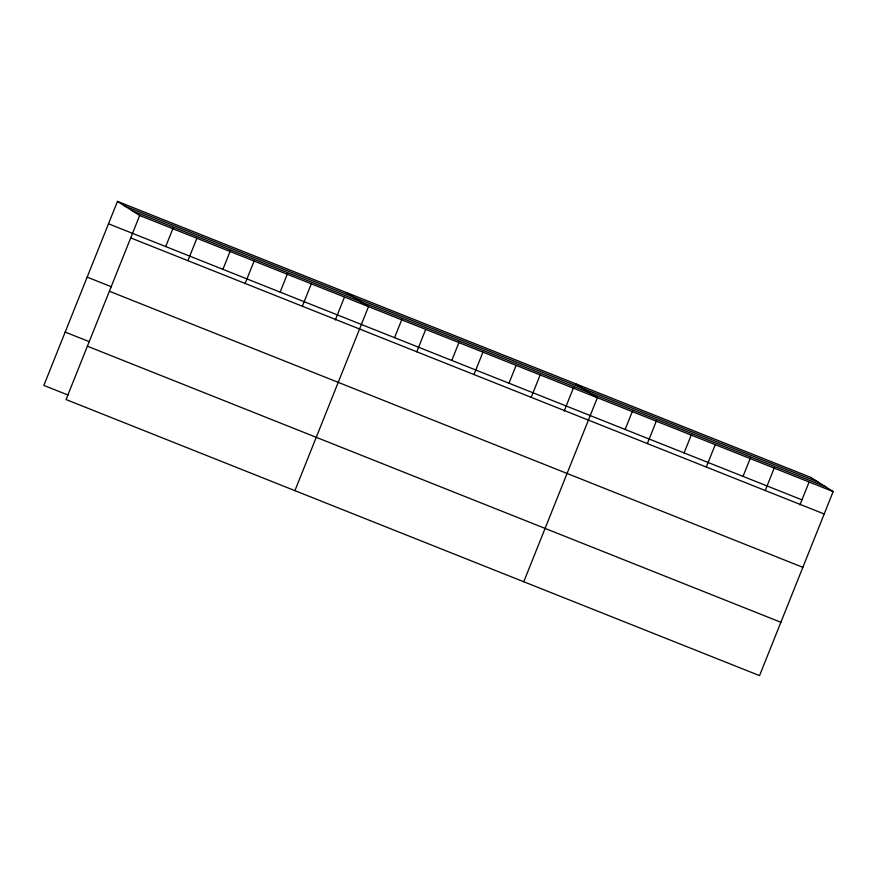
<?xml version="1.0" encoding="UTF-8"?>
<svg xmlns="http://www.w3.org/2000/svg" width="877" height="877" viewBox="0 0 877 877"><rect width="100%" height="100%" fill="white"/><g stroke="black" fill="none" stroke-linecap="round" stroke-linejoin="round"><path stroke-width="1.32" d="M117.463 201.381L139.673 215.501L66.06 399.55L759.537 675.619L833.15 491.58L810.94 477.45L117.463 201.381L43.85 385.42L68.011 395.045M165.709 246.558L173.186 227.888M187.919 260.688L196.886 238.281M222.922 269.338L230.388 250.669M245.132 283.457L254.1 261.061M280.136 292.118L287.601 273.438M302.346 306.237L311.313 283.83M335.321 319.973L344.321 297.467M294.913 490.649L368.515 306.61L346.305 292.479M394.562 337.667L402.028 318.998M416.772 351.787L425.729 329.379M451.776 360.436L459.241 341.767M473.986 374.567L482.942 352.159M508.989 383.216L515.95 365.786M531.199 397.336L540.155 374.939M564.163 411.072L573.668 387.316M523.755 581.758L597.369 397.709L575.159 383.589M625.137 429.456L632.613 410.787M647.358 443.587L656.314 421.179M684.082 452.927L691.558 434.258M706.303 467.046L715.259 444.639M743.027 476.386L750.504 457.717M765.248 490.517L774.205 468.11M799.945 504.933L808.945 482.427M124.797 206.04L818.274 482.109M132.339 210.842L825.816 486.91M139.673 215.501L833.15 491.58M108.496 223.788L801.973 499.857M130.717 237.908L824.194 513.977M87.163 277.121L111.324 286.746M109.373 291.252L802.85 567.32M65.183 332.087L89.344 341.701M87.393 346.207L780.87 622.275"/></g></svg>
